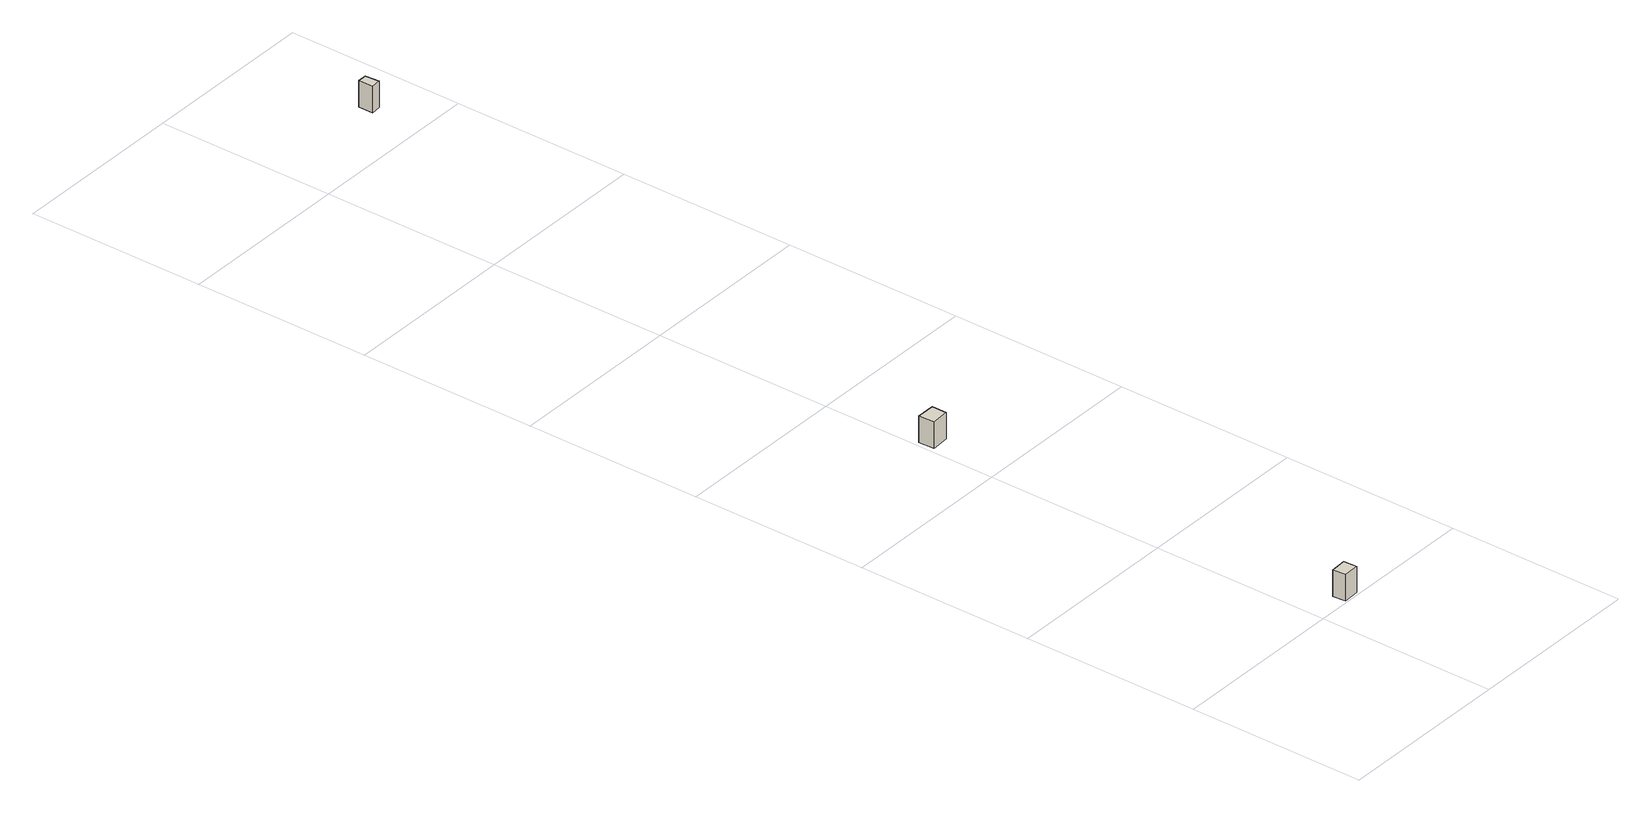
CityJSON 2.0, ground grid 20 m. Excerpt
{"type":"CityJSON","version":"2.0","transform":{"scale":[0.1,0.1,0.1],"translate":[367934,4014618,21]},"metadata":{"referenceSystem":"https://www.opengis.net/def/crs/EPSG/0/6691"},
"CityObjects":{
"building1":{"type":"Building","attributes":{"枝番":1,"利根川水系渡良瀬川洪水浸水想定区域（計画規模）.規模":"L1","利根川水系渡良瀬川洪水浸水想定区域（計画規模）.浸水ランク":"1","利根川水系渡良瀬川洪水浸水想定区域（計画規模）.浸水深":0.09,"利根川水系渡良瀬川洪水浸水想定区域（想定最大規模）.規模":"L2","利根川水系渡良瀬川洪水浸水想定区域（想定最大規模）.浸水ランク":"2","利根川水系渡良瀬川洪水浸水想定区域（想定最大規模）.浸水深":2.15,"利根川水系渡良瀬川洪水浸水想定区域（想定最大規模）.継続時間":7.6,"BuildingDetails.prefecture":"10","BuildingDetails.city":"10207"},"geometry":[{"type":"Solid","lod":"1","boundaries":[[[[0,1,2,3]],[[2,4,5,3]],[[1,6,4,2]],[[0,7,6,1]],[[3,5,7,0]],[[4,6,7,5]]]]}]},
"building2":{"type":"Building","attributes":{"枝番":1,"利根川水系渡良瀬川洪水浸水想定区域（想定最大規模）.規模":"L2","利根川水系渡良瀬川洪水浸水想定区域（想定最大規模）.浸水ランク":"2","利根川水系渡良瀬川洪水浸水想定区域（想定最大規模）.浸水深":2.04,"利根川水系渡良瀬川洪水浸水想定区域（想定最大規模）.継続時間":6.6,"BuildingDetails.prefecture":"10","BuildingDetails.city":"10207"},"geometry":[{"type":"Solid","lod":"1","boundaries":[[[[8,9,10,11]],[[10,12,13,11]],[[9,14,12,10]],[[8,15,14,9]],[[11,13,15,8]],[[12,14,15,13]]]]}]},
"building3":{"type":"Building","attributes":{"枝番":1,"利根川水系渡良瀬川洪水浸水想定区域（想定最大規模）.規模":"L2","利根川水系渡良瀬川洪水浸水想定区域（想定最大規模）.浸水ランク":"2","利根川水系渡良瀬川洪水浸水想定区域（想定最大規模）.浸水深":1.65,"利根川水系渡良瀬川洪水浸水想定区域（想定最大規模）.継続時間":6.6,"BuildingDetails.prefecture":"10","BuildingDetails.city":"10207"},"geometry":[{"type":"Solid","lod":"1","boundaries":[[[[16,17,18,19]],[[18,20,21,19]],[[17,22,20,18]],[[16,23,22,17]],[[19,21,23,16]],[[20,22,23,21]]]]}]}
},
"vertices":[
[37,17,7],[55,18,7],[56,3,7],[38,2,7],[56,3,37],[38,2,37],[55,18,37],[37,17,37],
[3,490,9],[24,490,9],[24,473,9],[4,472,9],[24,473,39],[4,472,39],[24,490,39],[3,490,39],
[133,1267,11],[143,1267,11],[144,1251,11],[133,1250,11],[144,1251,41],[133,1250,41],[143,1267,41],[133,1267,41]
]}
